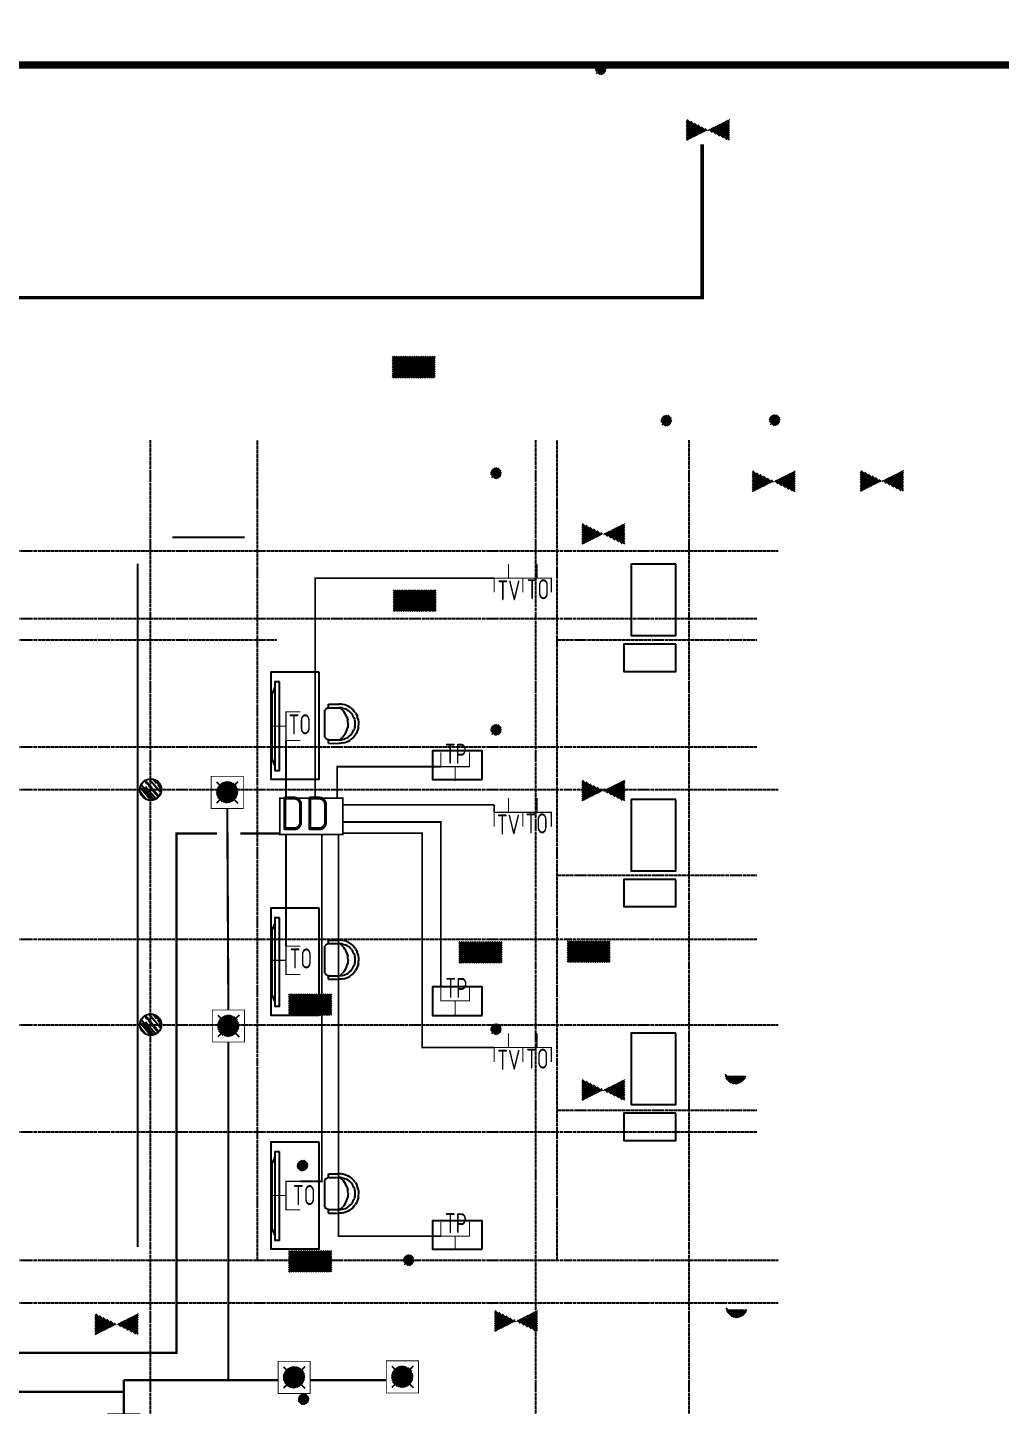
# Model space of a CAD drawing. Extents: x -137808 to 103746506, y -332957 to -111547.
# Drawn here: x 143638 to 157280, y -294551 to -275222 of the extents above; entities that cross this region are included whole.
import ezdxf

# ---------------------------------------------------------------- set-up
doc = ezdxf.new("R2010")
doc.units = 0
doc.header["$LTSCALE"] = 25
doc.header["$MEASUREMENT"] = 0
for name, pattern in [('DASH', [0.35, 0.25, -0.1]), ('DOTE', [2.42, 2, -0.2, 0.02, -0.2]), ('HIDDEN', [0.375, 0.25, -0.125])]:
    doc.linetypes.add(name, pattern=pattern)
doc.layers.get('0').update_dxf_attribs({"linetype": 'CONTINUOUS'})
for name, color, linetype in [('220', 7, 'CONTINUOUS'), ('DOTE', 1, 'DOTE'), ('PUB_TITLE', 4, 'CONTINUOUS'), ('家具', 54, 'CONTINUOUS'), ('电-弱电平面-设备', 3, 'CONTINUOUS'), ('电-强电平面-线缆', 3, 'CONTINUOUS'), ('设备-照明', 3, 'CONTINUOUS'), ('设备-电视', 3, 'CONTINUOUS'), ('设备-箱柜', 3, 'CONTINUOUS')]:
    doc.layers.add(name, color=color, linetype=linetype)
doc.styles.add('IDQSTYLE', font='txt.shx', dxfattribs={"width": 0.7, "bigfont": 'hztxt.shx'})
doc.styles.get("Standard").update_dxf_attribs({"font": 'GBENOR', "bigfont": 'GBCBIG'})

# ---------------------------------------------------------------- blocks, each defined once
blk = doc.blocks.new('*X')
at = {"color": 0, "linetype": 'Continuous'}
for p, q in [((192.59, 446.72), (193.93, 448.06)), ((192.59, 446.72), (193.87, 448.01)), ((192.65, 447.21), (193.44, 448)), ((192.65, 446.36), (194.23, 447.94)), ((192.67, 446.38), (194.27, 447.98)), ((192.69, 447.24), (193.35, 447.91)), ((192.79, 446.07), (194.52, 447.8)), ((192.81, 446.1), (194.55, 447.84)), ((192.98, 445.84), (194.75, 447.61)), ((193.01, 445.87), (194.78, 447.64)), ((193.23, 445.66), (194.93, 447.37)), ((193.27, 445.7), (194.95, 447.39)), ((193.53, 445.54), (195.05, 447.06)), ((193.58, 445.59), (195.06, 447.07)), ((193.92, 445.51), (195.08, 446.67)), ((193.98, 445.57), (195.08, 446.67)), ((194.61, 445.77), (194.82, 445.99)), ((163.77, 434.88), (163.89, 435)), ((170.4, 431.75), (173.65, 435)), ((163.77, 434.45), (164.18, 434.86)), ((163.77, 434.03), (164.46, 434.72)), ((163.77, 433.6), (164.74, 434.57)), ((163.77, 433.18), (165.02, 434.43)), ((163.77, 432.76), (165.31, 434.29)), ((163.77, 432.33), (165.59, 434.15)), ((163.77, 431.91), (165.87, 434.01)), ((163.77, 431.48), (166.16, 433.87)), ((163.77, 431.06), (166.44, 433.73)), ((163.77, 430.63), (166.72, 433.58)), ((163.77, 430.21), (167, 433.44)), ((164.32, 430.33), (167.29, 433.3)), ((165.17, 430.76), (167.57, 433.16)), ((166.02, 431.18), (167.85, 433.02)), ((166.86, 431.61), (168.14, 432.88)), ((167.71, 432.03), (168.42, 432.74)), ((168.56, 432.45), (168.7, 432.59)), ((168.98, 432.45), (169.41, 432.88)), ((169.27, 432.31), (170.26, 433.3)), ((169.55, 432.17), (171.11, 433.73)), ((169.83, 432.03), (171.96, 434.15)), ((170.12, 431.89), (172.8, 434.58)), ((170.68, 431.6), (173.77, 434.69)), ((170.96, 431.46), (173.77, 434.27)), ((171.25, 431.32), (173.77, 433.85)), ((171.53, 431.18), (173.77, 433.42)), ((171.81, 431.04), (173.77, 433)), ((172.1, 430.9), (173.77, 432.57)), ((172.38, 430.76), (173.77, 432.15)), ((172.66, 430.61), (173.77, 431.72)), ((172.94, 430.47), (173.77, 431.3)), ((173.23, 430.33), (173.77, 430.88)), ((173.51, 430.19), (173.77, 430.45)), ((232.27, 320.09), (237.18, 325)), ((232.27, 320.51), (236.75, 325)), ((232.27, 320.94), (236.33, 325)), ((232.27, 321.36), (235.9, 325)), ((232.27, 321.79), (235.48, 325)), ((232.27, 322.21), (235.06, 325)), ((232.27, 322.63), (234.63, 325)), ((232.27, 323.06), (234.21, 325)), ((232.27, 323.48), (233.78, 325)), ((232.27, 323.91), (233.36, 325)), ((232.27, 324.33), (232.93, 325)), ((232.27, 324.76), (232.51, 325)), ((232.6, 320), (237.6, 325)), ((233.02, 320), (238.02, 325)), ((233.45, 320), (238.45, 325)), ((233.87, 320), (238.87, 325)), ((234.3, 320), (239.3, 325)), ((234.72, 320), (239.72, 325)), ((235.15, 320), (240.15, 325)), ((235.57, 320), (240.57, 325)), ((235.99, 320), (240.99, 325)), ((236.42, 320), (241.42, 325)), ((236.84, 320), (241.84, 325)), ((237.27, 320), (242.27, 325)), ((237.69, 320), (242.27, 324.57)), ((238.12, 320), (242.27, 324.15)), ((238.54, 320), (242.27, 323.72)), ((238.96, 320), (242.27, 323.3)), ((239.39, 320), (242.27, 322.88)), ((239.81, 320), (242.27, 322.45)), ((240.24, 320), (242.27, 322.03)), ((240.66, 320), (242.27, 321.6)), ((241.09, 320), (242.27, 321.18)), ((241.51, 320), (242.27, 320.75)), ((241.93, 320), (242.27, 320.33)), ((278.36, 223.2), (280.79, 225.63)), ((278.36, 222.93), (281.06, 225.62)), ((278.39, 223.51), (280.47, 225.6)), ((278.4, 222.68), (281.31, 225.59)), ((278.47, 223.88), (280.11, 225.52)), ((280.2, 224.2), (281.54, 225.54)), ((278.45, 222.45), (279.79, 223.79)), ((278.52, 222.24), (279.62, 223.34)), ((278.61, 222.04), (279.61, 223.04)), ((278.69, 224.39), (279.6, 225.29)), ((278.71, 221.86), (279.65, 222.8)), ((278.82, 221.68), (279.73, 222.59)), ((278.94, 221.52), (279.83, 222.42)), ((279.61, 223.04), (280.95, 224.38)), ((279.62, 223.34), (280.65, 224.37)), ((279.65, 222.8), (281.19, 224.34)), ((279.73, 222.59), (281.39, 224.26)), ((279.79, 223.79), (280.2, 224.2)), ((279.83, 222.42), (281.57, 224.16)), ((279.94, 223.09), (280.9, 224.05)), ((279.96, 222.26), (281.73, 224.03)), ((279.99, 222.85), (281.14, 224)), ((279.99, 223.42), (280.57, 224)), ((280.07, 222.66), (281.33, 223.91)), ((280.11, 222.13), (281.86, 223.88)), ((280.2, 222.5), (281.49, 223.79)), ((280.29, 222.02), (281.97, 223.7)), ((280.35, 222.37), (281.62, 223.64)), ((280.36, 220.68), (283.31, 223.63)), ((280.49, 221.94), (282.05, 223.5)), ((280.54, 222.27), (281.71, 223.45)), ((280.61, 220.65), (283.34, 223.38)), ((280.65, 224.37), (281.75, 225.47)), ((280.72, 221.89), (282.1, 223.27)), ((280.77, 222.22), (281.77, 223.22)), ((280.88, 220.63), (283.36, 223.11)), ((280.95, 224.38), (281.95, 225.38)), ((281.01, 221.89), (282.1, 222.98)), ((281.08, 222.24), (281.74, 222.91)), ((281.18, 220.65), (283.33, 222.81)), ((281.19, 224.34), (282.13, 225.28)), ((281.39, 224.26), (282.3, 225.17)), ((281.41, 222.01), (281.98, 222.58)), ((281.54, 220.73), (283.26, 222.45)), ((281.57, 224.16), (282.46, 225.05)), ((281.73, 224.03), (282.61, 224.91)), ((281.86, 223.88), (282.75, 224.77)), ((281.97, 223.7), (282.87, 224.61)), ((281.98, 222.58), (283.25, 223.85)), ((282.05, 223.5), (282.99, 224.44)), ((282.1, 223.27), (283.09, 224.26)), ((282.1, 222.98), (283.18, 224.06)), ((279.08, 221.38), (279.96, 222.26)), ((279.22, 221.24), (280.11, 222.13)), ((279.38, 221.11), (280.29, 222.02)), ((279.55, 221), (280.49, 221.94)), ((279.73, 220.9), (280.72, 221.89)), ((279.93, 220.81), (281.01, 221.89)), ((280.14, 220.74), (281.41, 222.01)), ((282.01, 220.91), (283.07, 221.98)), ((159.6, 156.77), (159.62, 156.79)), ((159.66, 156.55), (159.91, 156.79)), ((159.75, 156.35), (160.19, 156.79)), ((159.84, 156.17), (160.47, 156.79)), ((159.95, 155.99), (160.75, 156.79)), ((160.08, 155.83), (161.04, 156.79)), ((160.21, 155.68), (161.32, 156.79)), ((160.35, 155.55), (161.6, 156.79)), ((160.51, 155.42), (161.89, 156.79)), ((160.68, 155.3), (162.17, 156.79)), ((160.86, 155.2), (162.45, 156.79)), ((161.05, 155.11), (162.73, 156.79)), ((161.26, 155.03), (163.02, 156.79)), ((161.48, 154.98), (163.3, 156.79)), ((161.72, 154.93), (163.58, 156.79)), ((161.99, 154.92), (163.87, 156.79)), ((162.29, 154.93), (164.49, 157.14)), ((162.63, 155), (164.43, 156.79)), ((163.08, 155.16), (164.27, 156.35)), ((262, 135.85), (263.24, 137.09)), ((262, 135.85), (263.24, 137.09)), ((262, 135.85), (263.24, 137.09)), ((262, 135.85), (263.24, 137.09)), ((262.02, 135.59), (263.5, 137.07)), ((262.02, 135.59), (263.5, 137.07)), ((262.02, 135.59), (263.5, 137.07)), ((262.02, 135.59), (263.5, 137.07)), ((262.05, 136.18), (262.91, 137.04)), ((262.05, 136.18), (262.91, 137.04)), ((262.05, 136.18), (262.91, 137.04)), ((262.05, 136.18), (262.91, 137.04)), ((262.09, 135.37), (263.71, 137)), ((262.09, 135.37), (263.71, 137)), ((262.09, 135.37), (263.71, 137)), ((262.09, 135.37), (263.71, 137)), ((262.18, 135.19), (263.9, 136.91)), ((262.18, 135.19), (263.9, 136.91)), ((262.18, 135.19), (263.9, 136.91)), ((262.18, 135.19), (263.9, 136.91)), ((262.3, 135.02), (264.07, 136.79)), ((262.3, 135.02), (264.07, 136.79)), ((262.3, 135.02), (264.07, 136.79)), ((262.3, 135.02), (264.07, 136.79)), ((262.44, 134.88), (264.21, 136.64)), ((262.44, 134.88), (264.21, 136.64)), ((262.44, 134.88), (264.21, 136.64)), ((262.44, 134.88), (264.21, 136.64)), ((262.61, 134.77), (264.32, 136.48)), ((262.61, 134.77), (264.32, 136.48)), ((262.61, 134.77), (264.32, 136.48)), ((262.61, 134.77), (264.32, 136.48)), ((262.8, 134.67), (264.42, 136.29)), ((262.8, 134.67), (264.42, 136.29)), ((262.8, 134.67), (264.42, 136.29)), ((262.8, 134.67), (264.42, 136.29)), ((263.02, 134.61), (264.48, 136.07)), ((263.02, 134.61), (264.48, 136.07)), ((263.02, 134.61), (264.48, 136.07)), ((263.02, 134.61), (264.48, 136.07)), ((263.28, 134.59), (264.5, 135.8)), ((263.28, 134.59), (264.5, 135.8)), ((263.28, 134.59), (264.5, 135.8)), ((263.28, 134.59), (264.5, 135.8)), ((263.62, 134.65), (264.44, 135.46)), ((263.62, 134.65), (264.44, 135.46)), ((263.62, 134.65), (264.44, 135.46)), ((263.62, 134.65), (264.44, 135.46))]:
    blk.add_line(p, q, dxfattribs=at)
blk = doc.blocks.new('HC000072')
at = {"color": 0, "linetype": 'Continuous'}
for p, q in [((-2.5, 2.5), (-0.88, 0.88)), ((2.5, 2.5), (0.88, 0.88)), ((-0.88, -0.88), (-2.5, -2.5)), ((0.88, -0.88), (2.5, -2.5))]:
    blk.add_line(p, q, dxfattribs=at)
at = {"color": 0, "linetype": 'Continuous', "const_width": 0.2}
blk.add_lwpolyline([(-3.75, 3.75), (3.75, 3.75), (3.75, -3.75), (-3.75, -3.75)], close=True, dxfattribs=at)
at = {"color": 0, "linetype": 'Continuous'}
for start, end in [(135, 180), (180, 225), (90, 135), (45, 90), (0, 45), (315, 0), (225, 270), (270, 315)]:
    blk.add_arc((0, 0), 1.25, start, end, dxfattribs=at)
blk.add_blockref('*X', (-280.86, -223.13), dxfattribs=at)
at = {"color": 0, "style": 'IDQSTYLE', "width": 0.7}
blk.add_attdef('PSFHATT', (5.75, -3.75), '', height=2.5, dxfattribs=at)
blk = doc.blocks.new('HC002019114667')
at = {"color": 0, "const_width": 0.0881}
blk.add_lwpolyline([(-1.838, 2.131), (1.838, 2.131), (1.838, 0), (-1.838, 0)], close=True, dxfattribs=at)
at = {"color": 0, "insert": (1.097, 2.228), "char_height": 1.9812, "width": 7.42726, "attachment_point": 3, "rotation": 359.99936}
blk.add_mtext('DD', dxfattribs=at)
at = {"color": 0, "width": 0.7}
blk.add_attdef('PSFHATT', (1.891, -3.038), '', height=0.011, dxfattribs=at)
blk = doc.blocks.new('HC000923')
at = {"color": 0, "linetype": 'Continuous', "const_width": 0.2}
for points in [[(-2.5, 5), (-2.5, 2.5), (2.5, 2.5), (2.5, 5)], [(0, 2.5), (0, 0)]]:
    blk.add_lwpolyline(points, dxfattribs=at)
at = {"color": 0, "style": 'IDQSTYLE', "width": 0.7}
for tag, p in [('TP', (-1.28, 3.03)), ('PSFHATT', (4.5, 0))]:
    blk.add_attdef(tag, p, '', height=2.5, dxfattribs=at)
blk = doc.blocks.new('HC001069')
at = {"color": 0, "linetype": 'Continuous', "const_width": 0.2}
for points in [[(-2.5, 5), (-2.5, 2.5), (2.5, 2.5), (2.5, 5)], [(0, 2.5), (0, 0)]]:
    blk.add_lwpolyline(points, dxfattribs=at)
at = {"color": 0, "style": 'IDQSTYLE', "width": 0.7}
for tag, p in [('TV', (-1.48, 2.93)), ('PSFHATT', (4.5, 0))]:
    blk.add_attdef(tag, p, '', height=2.5, dxfattribs=at)
blk = doc.blocks.new('HC001583')
at = {"color": 0, "linetype": 'Continuous', "const_width": 0.2}
for points in [[(-2.5, 5), (-2.5, 2.5), (2.5, 2.5), (2.5, 5)], [(0, 2.5), (0, 0)]]:
    blk.add_lwpolyline(points, dxfattribs=at)
at = {"color": 0, "style": 'IDQSTYLE', "width": 0.7}
for tag, p in [('TO', (-1.32, 3.03)), ('PSFHATT', (4.5, 0))]:
    blk.add_attdef(tag, p, '', height=2.5, dxfattribs=at)
blk = doc.blocks.new('CHR1')
at = {"color": 251, "linetype": 'Continuous'}
for p, q in [((189, 200), (-189, 200)), ((-225, 150), (-275, 150)), ((-275, 150), (-275, 0)), ((-225, 150), (-225, 0)), ((275, 150), (225, 150)), ((225, 150), (225, 0)), ((275, 150), (275, 0))]:
    blk.add_line(p, q, dxfattribs=at)
at = {"color": 251}
for p, q in [((-225, 150), (-225, 158)), ((225, 150), (225, 158))]:
    blk.add_line(p, q, dxfattribs=at)
at = {"color": 251, "linetype": 'Continuous'}
for points in [[(-208, 180, 0), (-199, 190, 0), (-189, 200, 0)], [(189, 200, 0), (199, 190, 0), (208, 180, 0)], [(-208, 180, 0), (-217, 169, 0), (-225, 158, 0)], [(225, 158, 0), (217, 169, 0), (208, 180, 0)], [(-270, -54, 0), (-274, -27, 0), (-275, 0, 0)], [(-254, -105, 0), (-263, -80, 0), (-270, -54, 0)], [(-229, -153, 0), (-242, -130, 0), (-254, -105, 0)], [(-229, -153, 0), (-213, -175, 0), (-194, -195, 0)], [(-221, -44, 0), (-224, -22, 0), (-225, 0, 0)], [(-191, -48, 0), (-209, -29, 0), (-225, -8, 0)], [(-221, -44, 0), (-215, -65, 0), (-208, -86, 0)], [(-187, -125, 0), (-198, -106, 0), (-208, -86, 0)], [(-149, -81, 0), (-171, -65, 0), (-191, -48, 0)], [(-159, -159, 0), (-174, -143, 0), (-187, -125, 0)], [(-125, -187, 0), (-143, -174, 0), (-159, -159, 0)], [(-103, -105, 0), (-127, -94, 0), (-149, -81, 0)], [(-86, -208, 0), (-106, -199, 0), (-125, -187, 0)], [(-103, -105, 0), (-78, -114, 0), (-52, -120, 0)], [(0, -125, 0), (-26, -124, 0), (-52, -120, 0)], [(0, -125, 0), (26, -124, 0), (52, -120, 0)], [(103, -105, 0), (78, -114, 0), (52, -120, 0)], [(125, -187, 0), (106, -199, 0), (86, -208, 0)], [(150, -81, 0), (127, -94, 0), (103, -105, 0)], [(159, -159, 0), (143, -174, 0), (125, -187, 0)], [(150, -81, 0), (171, -65, 0), (191, -48, 0)], [(187, -125, 0), (174, -143, 0), (159, -159, 0)], [(208, -86, 0), (199, -106, 0), (187, -125, 0)], [(225, -8, 0), (209, -29, 0), (191, -48, 0)], [(195, -195, 0), (213, -175, 0), (229, -153, 0)], [(221, -44, 0), (215, -65, 0), (208, -86, 0)], [(225, 0, 0), (224, -22, 0), (221, -44, 0)], [(254, -105, 0), (243, -130, 0), (229, -153, 0)], [(270, -54, 0), (263, -80, 0), (254, -105, 0)], [(270, -54, 0), (274, -27, 0), (275, 0, 0)], [(-153, -229, 0), (-174, -213, 0), (-194, -195, 0)], [(-153, -229, 0), (-130, -243, 0), (-105, -254, 0)], [(-54, -270, 0), (-80, -263, 0), (-105, -254, 0)], [(-86, -208, 0), (-65, -215, 0), (-44, -221, 0)], [(0, -275, 0), (-27, -274, 0), (-54, -270, 0)], [(0, -225, 0), (-22, -224, 0), (-44, -221, 0)], [(44, -221, 0), (22, -224, 0), (0, -225, 0)], [(54, -270, 0), (27, -274, 0), (0, -275, 0)], [(44, -221, 0), (65, -215, 0), (86, -208, 0)], [(54, -270, 0), (80, -263, 0), (105, -254, 0)], [(105, -254, 0), (130, -243, 0), (153, -229, 0)], [(195, -195, 0), (175, -213, 0), (153, -229, 0)]]:
    blk.add_polyline3d(points, dxfattribs=at)

msp = doc.modelspace()

# ---------------------------------------------------------------- hatches: boundary and pattern name
h = msp.add_hatch()
h.set_pattern_fill('木材', color=251, scale=20, style=0)
h.set_pattern_definition([(130, (255734.65, -205960.06), (-51.847064, 186.24683), [1200, -160, 400, -80]), (130, (255628.25, -205920.06), (132.93014, 7.10905), [240, -26.4, 480, -60]), (130, (255694.65, -205892.057), (-226.339663, 353.127904), [640, -112, 320, -80])])
h.paths.add_polyline_path([(145514, -285911, -1), (145214, -285911, -1)])
h = msp.add_hatch()
h.set_pattern_fill('木材', color=251, scale=20, style=0)
h.set_pattern_definition([(130, (255734.65, -209260.06), (-51.847064, 186.24683), [1200, -160, 400, -80]), (130, (255628.25, -209220.06), (132.93014, 7.10905), [240, -26.4, 480, -60]), (130, (255694.65, -209192.057), (-226.339663, 353.127904), [640, -112, 320, -80])])
h.paths.add_polyline_path([(145514, -289211, -1), (145214, -289211, -1)])

# ---------------------------------------------------------------- linework, layer by layer
at = {"color": 251}
for p, q in [((146679, -282376), (145669, -282376)), ((145179, -282747), (145179, -292326)), ((147106, -284474), (147062, -284574)), ((147062, -284574), (147062, -285470)), ((147106, -285570), (147062, -285470)), ((147106, -287784), (147062, -287884)), ((147062, -287884), (147062, -288780)), ((147106, -288880), (147062, -288780)), ((147106, -291064), (147062, -291164)), ((147062, -291164), (147062, -292060)), ((147106, -292160), (147062, -292060))]:
    msp.add_line(p, q, dxfattribs=at)
at = {"color": 251, "const_width": 50}
msp.add_lwpolyline([(153099, -276860), (153099, -279011), (108729, -279011), (108729, -276860)], dxfattribs=at)
at = {"color": 251}
for points in [[(152729, -282751), (152104, -282751), (152104, -283751), (152729, -283751)], [(152729, -283871), (152001, -283871), (152001, -284253), (152729, -284253)], [(147725, -284266), (147049, -284266), (147049, -285766), (147725, -285766)], [(147170, -284402), (147106, -284402), (147106, -285642), (147170, -285642)], [(152729, -286051), (152104, -286051), (152104, -287051), (152729, -287051)], [(152729, -287171), (152001, -287171), (152001, -287553), (152729, -287553)], [(147725, -287576), (147049, -287576), (147049, -289076), (147725, -289076)], [(147170, -287712), (147106, -287712), (147106, -288952), (147170, -288952)], [(152729, -289331), (152104, -289331), (152104, -290331), (152729, -290331)], [(152729, -290451), (152001, -290451), (152001, -290833), (152729, -290833)], [(147725, -290856), (147049, -290856), (147049, -292356), (147725, -292356)], [(147170, -290992), (147106, -290992), (147106, -292232), (147170, -292232)]]:
    msp.add_lwpolyline(points, close=True, dxfattribs=at)
at = {"color": 4, "const_width": 25}
for points in [[(150182, -282946), (147672, -282946), (147672, -286031)], [(147262, -285222), (147262, -286031)], [(149434, -285591), (147980, -285591), (147980, -286031)], [(150182, -286127), (148058, -286127)], [(150182, -286127), (150182, -286231)], [(149434, -288676), (149434, -286366), (148058, -286366)], [(147262, -288107), (147262, -286543)], [(147462, -291407), (147462, -291407), (147765, -291407), (147765, -286543)], [(149434, -292176), (147997, -292176), (147997, -286543)], [(150182, -289531), (149172, -289531), (149172, -286523), (148058, -286523)]]:
    msp.add_lwpolyline(points, dxfattribs=at)
at = {"color": 4, "linetype": 'DASH', "ltscale": 20, "const_width": 32}
for points in [[(115681, -293814), (145725, -293814), (145725, -286528), (146295, -286528)], [(146624, -286528), (147176, -286528)]]:
    msp.add_lwpolyline(points, dxfattribs=at)
at = {"color": 251}
for centre in [(145364, -285911), (145364, -289211)]:
    msp.add_circle(centre, 150, dxfattribs=at)
at = {"layer": '220', "color": 251}
for points in [[(150014, -285769), (150014, -285370), (149314, -285370), (149314, -285769)], [(150014, -289079), (150014, -288680), (149314, -288680), (149314, -289079)], [(150014, -292359), (150014, -291960), (149314, -291960), (149314, -292359)]]:
    msp.add_lwpolyline(points, close=True, dxfattribs=at)
at = {"layer": 'DOTE'}
for p, q in [((145364, -307611), (145364, -281011)), ((146864, -292511), (146864, -281011)), ((150764, -307611), (150764, -281011)), ((151064, -292511), (151064, -281011)), ((152914, -307611), (152914, -281011)), ((107964, -282561), (154164, -282561)), ((107964, -283511), (153864, -283511)), ((107964, -283811), (147134, -283811)), ((151064, -283811), (153864, -283811)), ((107964, -285311), (153864, -285311)), ((107964, -285911), (154164, -285911)), ((151064, -287111), (153864, -287111)), ((107964, -288011), (153864, -288011)), ((107964, -289211), (154164, -289211)), ((151064, -290411), (153864, -290411)), ((107964, -290711), (153864, -290711)), ((107964, -292511), (154164, -292511)), ((107964, -293111), (154164, -293111))]:
    msp.add_line(p, q, dxfattribs=at)
at = {"layer": 'PUB_TITLE', "const_width": 100}
msp.add_lwpolyline([(99121, -315747), (169921, -315747), (169921, -275747), (99121, -275747)], close=True, dxfattribs=at)
at = {"layer": '电-强电平面-线缆', "color": 1, "linetype": 'HIDDEN', "ltscale": 20, "const_width": 30}
for points in [[(146439, -286176), (146454, -289003)], [(146454, -289453), (146454, -294196)], [(144988, -294196), (147151, -294196)], [(144988, -294670), (144988, -294196)], [(147601, -294196), (148669, -294196)], [(139088, -294361), (144988, -294361)]]:
    msp.add_lwpolyline(points, dxfattribs=at)

# ---------------------------------------------------------------- block references
at = {"layer": '家具', "color": 251, "xscale": -1, "rotation": 89.95817284161735}
for p in [(148007, -284988), (148007, -288298), (148007, -291578)]:
    msp.add_blockref('CHR1', p, dxfattribs=at)
at = {"layer": '电-弱电平面-设备'}
ref = msp.add_blockref('HC001583', (150782, -282746), dxfattribs=dict(at, xscale=-80, yscale=80, zscale=80, rotation=180))
ref.add_attrib('TO', 'TO', (150639, -283241), dxfattribs={"layer": '0', "color": 0, "height": 280, "width": 0.8})
ref = msp.add_blockref('HC001583', (147062, -285022), dxfattribs=dict(at, xscale=-80, yscale=80, zscale=80, rotation=270))
ref.add_attrib('TO', 'TO', (147299, -285136), dxfattribs={"layer": '0', "color": 0, "height": 280, "width": 0.8})
ref = msp.add_blockref('HC000923', (149634, -285791), dxfattribs=dict(at, xscale=-80, yscale=80, zscale=80))
ref.add_attrib('TP', 'TP', (149489, -285549), dxfattribs={"layer": '0', "color": 0, "height": 280, "width": 0.8})
ref = msp.add_blockref('HC001583', (150782, -286031), dxfattribs=dict(at, xscale=-80, yscale=80, zscale=80, rotation=180))
ref.add_attrib('TO', 'TO', (150621, -286526), dxfattribs={"layer": '0', "color": 0, "height": 280, "width": 0.8})
ref = msp.add_blockref('HC001583', (147062, -288307), dxfattribs=dict(at, xscale=-80, yscale=80, zscale=80, rotation=270))
ref.add_attrib('TO', 'TO', (147314, -288421), dxfattribs={"layer": '0', "color": 0, "height": 280, "width": 0.8})
ref = msp.add_blockref('HC000923', (149634, -289076), dxfattribs=dict(at, xscale=-80, yscale=80, zscale=80))
ref.add_attrib('TP', 'TP', (149497, -288834), dxfattribs={"layer": '0', "color": 0, "height": 280, "width": 0.8})
ref = msp.add_blockref('HC001583', (150782, -289331), dxfattribs=dict(at, xscale=-80, yscale=80, zscale=80, rotation=180))
ref.add_attrib('TO', 'TO', (150630, -289826), dxfattribs={"layer": '0', "color": 0, "height": 280, "width": 0.8})
ref = msp.add_blockref('HC001583', (147062, -291607), dxfattribs=dict(at, xscale=-80, yscale=80, zscale=80, rotation=270))
ref.add_attrib('TO', 'TO', (147361, -291740), dxfattribs={"layer": '0', "color": 0, "height": 280, "width": 0.8})
ref = msp.add_blockref('HC000923', (149634, -292376), dxfattribs=dict(at, xscale=-80, yscale=80, zscale=80))
ref.add_attrib('TP', 'TP', (149491, -292134), dxfattribs={"layer": '0', "color": 0, "height": 280, "width": 0.8})
at = {"layer": '设备-照明', "xscale": -60, "yscale": 60, "zscale": 60}
for p in [(146439, -285951), (146454, -289228), (148894, -294151), (147376, -294158), (144988, -294895), (144988, -298495), (144988, -302695), (143763, -305936), (138163, -305981)]:
    msp.add_blockref('HC000072', p, dxfattribs=at)
at = {"layer": '设备-电视'}
ref = msp.add_blockref('HC001069', (150382, -282746), dxfattribs=dict(at, xscale=-80, yscale=80, zscale=80, rotation=180))
ref.add_attrib('TV', 'TV', (150227, -283257), dxfattribs={"layer": '0', "color": 0, "height": 280, "width": 0.8})
ref = msp.add_blockref('HC001069', (150382, -286031), dxfattribs=dict(at, xscale=-80, yscale=80, zscale=80, rotation=180))
ref.add_attrib('TV', 'TV', (150220, -286542), dxfattribs={"layer": '0', "color": 0, "height": 280, "width": 0.8})
ref = msp.add_blockref('HC001069', (150382, -289331), dxfattribs=dict(at, xscale=-80, yscale=80, zscale=80, rotation=180))
ref.add_attrib('TV', 'TV', (150226, -289842), dxfattribs={"layer": '0', "color": 0, "height": 280, "width": 0.8})
at = {"layer": '设备-箱柜', "xscale": 240, "yscale": 240, "zscale": 240}
msp.add_blockref('HC002019114667', (147617, -286543), dxfattribs=at)

doc.saveas('drawing.dxf')
